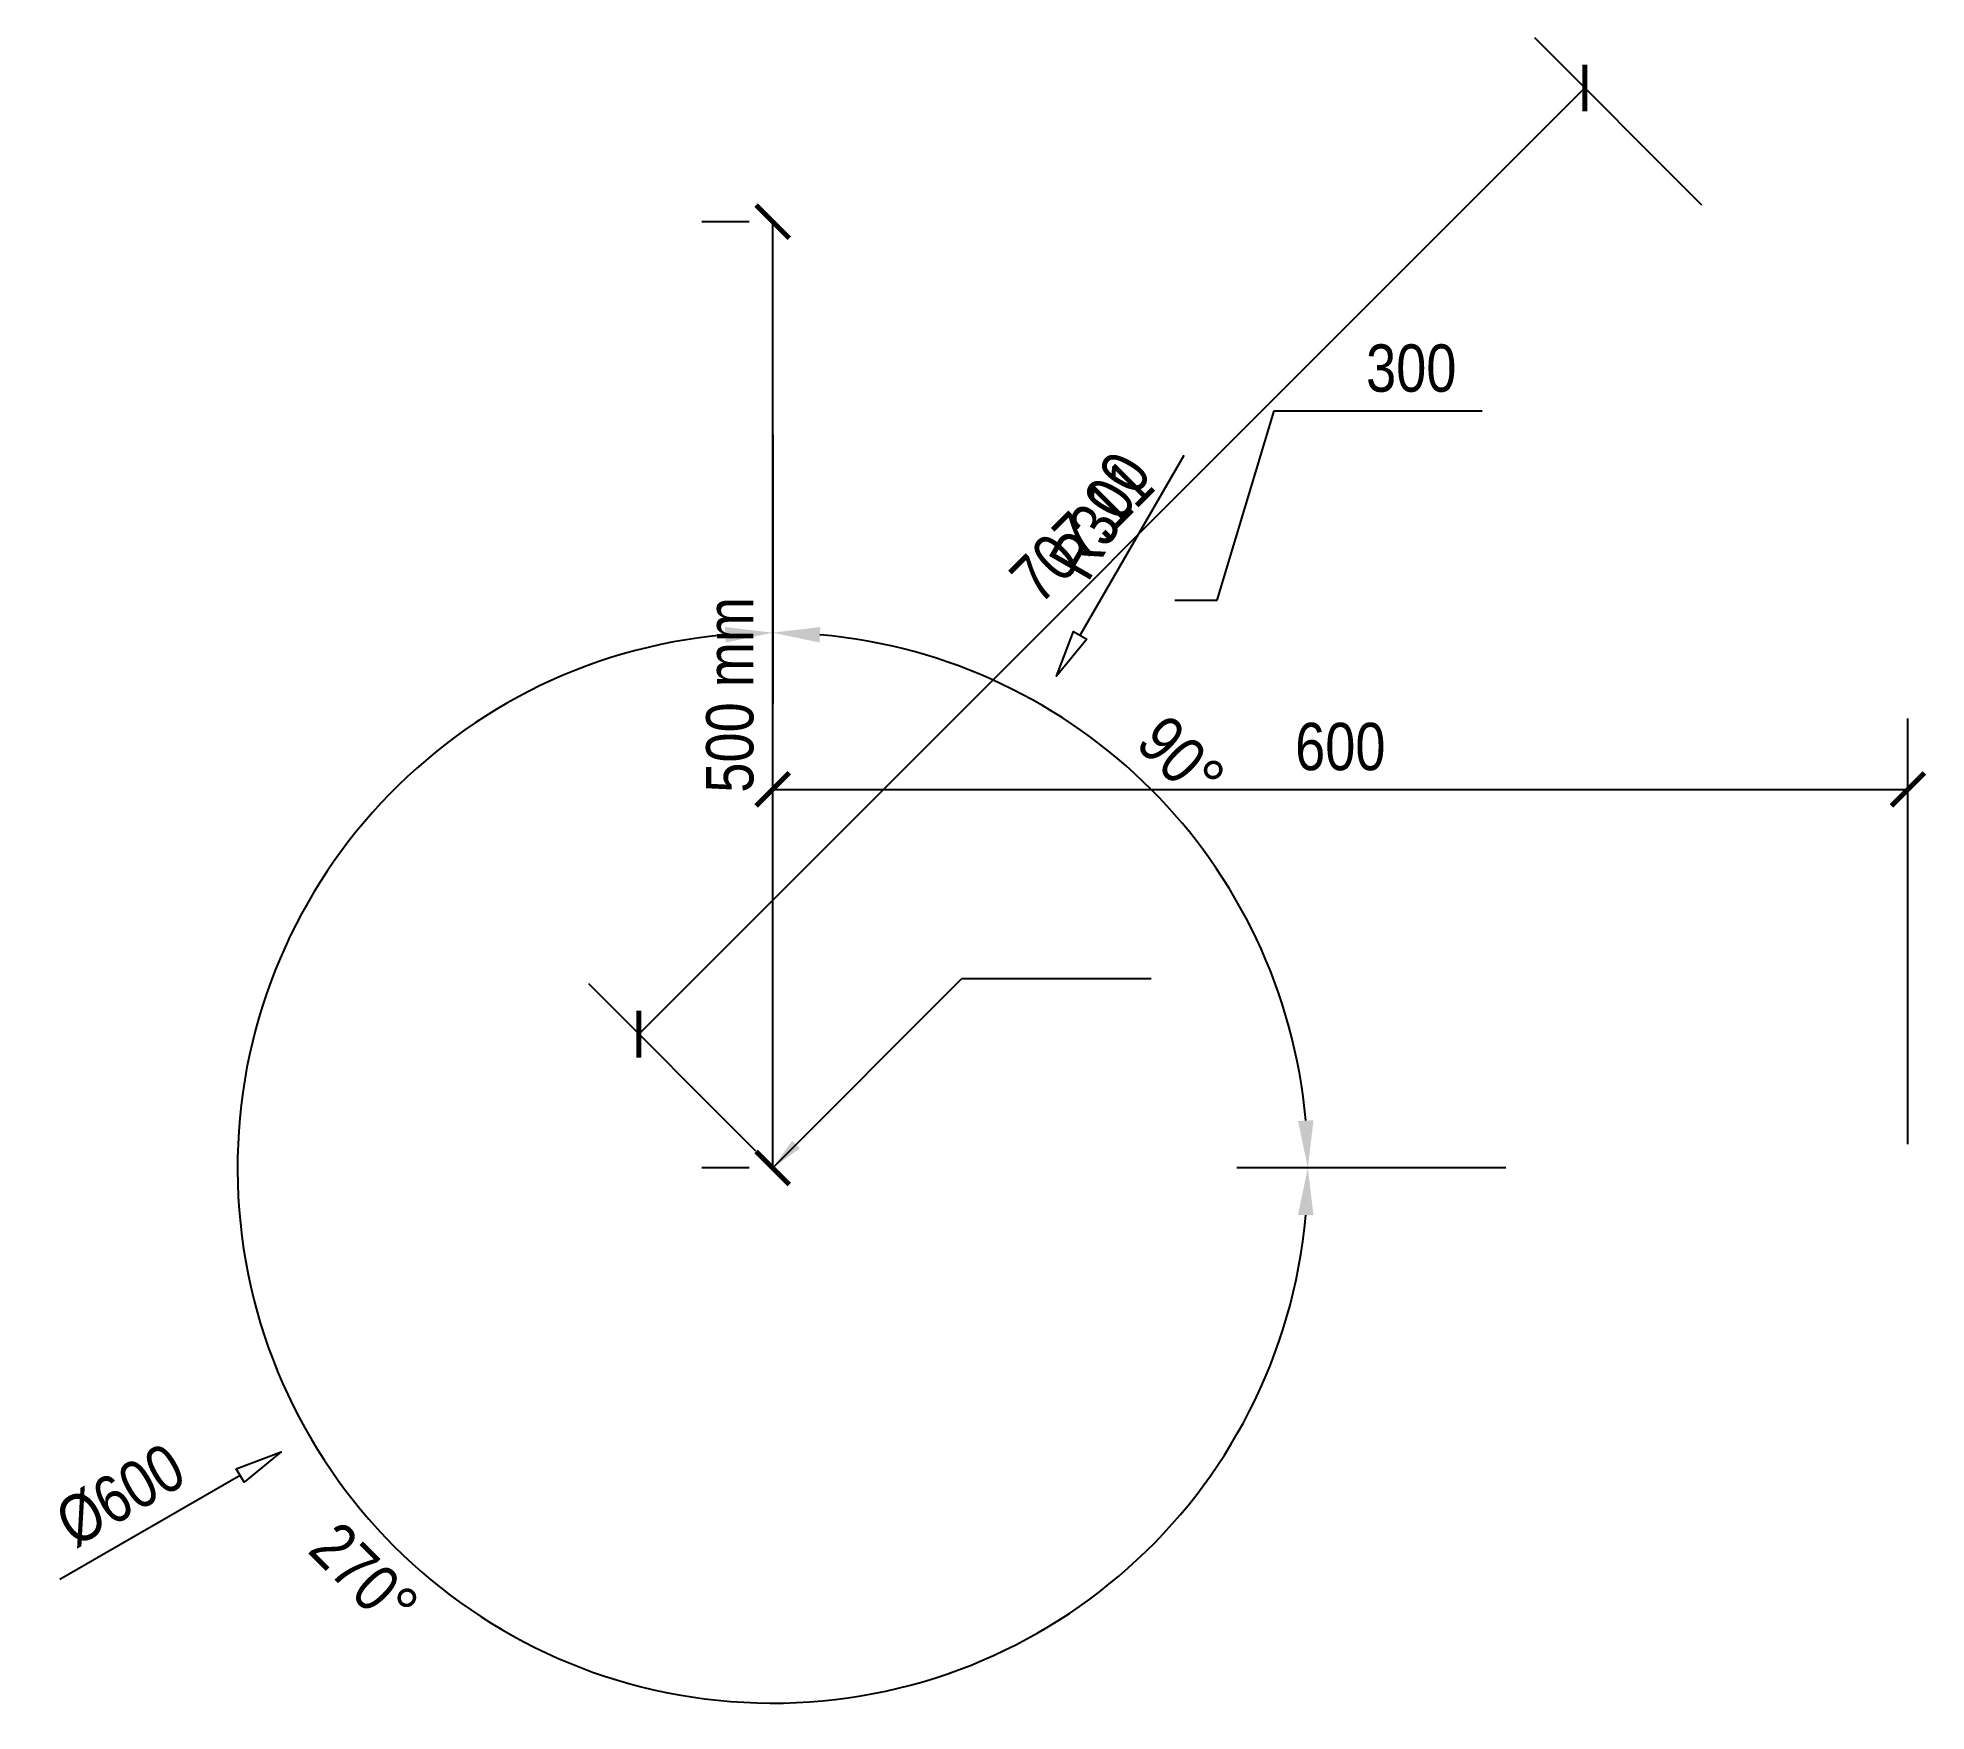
# Model space of a CAD drawing. Header units: metres. Extents: x -3.88 to 6.1, y -2.87 to 5.97.
import ezdxf

# ---------------------------------------------------------------- set-up
doc = ezdxf.new("R2010")
doc.units = ezdxf.units.M
doc.styles.add('OpenSansCondensed-Light', font='OpenSansCondensed-Light.ttf')
doc.dimstyles.new('EZ_CURVED', dxfattribs={"dimtxt": 0.25, "dimasz": 0.25, "dimexe": 0.375, "dimexo": 0.125, "dimgap": 0.1, "dimtad": 1, "dimlfac": 100, "dimzin": 12, "dimdsep": 46, "dimtxsty": 'OpenSansCondensed-Light', "dimcen": 2.5, "dimazin": 2, "dimtfac": 0.5, "dimtmove": 2, "dimatfit": 3, "dimarcsym": 2})
doc.dimstyles.new('EZ_RADIUS', dxfattribs={"dimtxt": 0.25, "dimasz": 0.25, "dimexe": 0.375, "dimexo": 0.125, "dimgap": 0.1, "dimtad": 1, "dimlfac": 100, "dimzin": 12, "dimdsep": 46, "dimtxsty": 'OpenSansCondensed-Light', "dimblk": 'CLOSEDBLANK', "dimcen": 0, "dimazin": 3, "dimtfac": 0.5, "dimtofl": 0, "dimtmove": 1, "dimatfit": 3})
doc.dimstyles.new('EZDXF', dxfattribs={"dimtxt": 0.25, "dimasz": 0.175, "dimexe": 0.375, "dimexo": 0.125, "dimgap": 0.1, "dimtad": 1, "dimlfac": 100, "dimzin": 12, "dimdsep": 46, "dimtxsty": 'OpenSansCondensed-Light', "dimblk": 'ARCHTICK', "dimcen": 2.5, "dimazin": 3, "dimtfac": 0.5, "dimtmove": 2, "dimatfit": 3})

# ---------------------------------------------------------------- blocks, each defined once
blk = doc.blocks.new('_ARCHTICK')
at = {"color": 0, "linetype": 'BYBLOCK', "const_width": 0.15}
blk.add_lwpolyline([(-0.5, -0.5), (0.5, 0.5)], dxfattribs=at)
blk = doc.blocks.new('_CLOSEDBLANK')
at = {"color": 0, "linetype": 'BYBLOCK'}
blk.add_lwpolyline([(-1, 0.164), (0, 0), (-1, -0.164)], close=True, dxfattribs=at)
blk = doc.blocks.new('*D6')
blk.add_line((-2.8146, -1.625), (-3.7672, -2.175))
at = {"layer": 'Defpoints'}
for p in [(0, 0), (-2.5981, -1.5)]:
    blk.add_point(p, dxfattribs=at)
at = {"xscale": 0.25, "yscale": 0.25, "rotation": 30}
blk.add_blockref('_CLOSEDBLANK', (-2.5981, -1.5), dxfattribs=at)
at = {"insert": (-3.4467, -1.7301), "char_height": 0.25, "attachment_point": 5, "rotation": 30, "style": 'OpenSansCondensed-Light'}
blk.add_mtext('%%c600', dxfattribs=at)
blk = doc.blocks.new('*D7')
blk.add_line((1.625, 2.8146), (2.175, 3.7672))
at = {"layer": 'Defpoints'}
for p in [(1.5, 2.5981), (0, 0)]:
    blk.add_point(p, dxfattribs=at)
at = {"xscale": 0.25, "yscale": 0.25, "rotation": 240}
blk.add_blockref('_CLOSEDBLANK', (1.5, 2.5981), dxfattribs=at)
at = {"insert": (1.7301, 3.4467), "char_height": 0.25, "attachment_point": 5, "rotation": 60, "style": 'OpenSansCondensed-Light'}
blk.add_mtext('R300', dxfattribs=at)

msp = doc.modelspace()

# ---------------------------------------------------------------- dimensions: what is measured, and where the dimension line sits
msp.add_linear_dim(base=(-0.70711, 0.70711), p1=(0, 0), p2=(5, 5), angle=45, dimstyle='EZDXF').render()
msp.add_linear_dim(base=(0, 0), p1=(0, 0), p2=(0, 5), angle=90, text='<> mm', dimstyle='EZDXF').render()
msp.add_ordinate_dim(feature_location=(2, 3), offset=(1, 1), dtype=0, origin=(0, 0), dimstyle='EZDXF').render()
msp.add_angular_dim_2l(base=(2, 2), line1=((0, 0), (4, 0)), line2=((0, 0), (0, 4)), dimstyle='EZ_CURVED').render()
dim = msp.add_radius_dim(center=(0, 0), mpoint=(1.5, 2.59808), dimstyle='EZ_RADIUS')
dim.commit()
dim.dimension.update_dxf_attribs({"geometry": '*D7', "text_midpoint": (1.73014, 3.4467)})
msp.add_angular_dim_3p(base=(2, 2), center=(0, 0), p1=(3, 0), p2=(0, 3), dimstyle='EZ_CURVED').render()
msp.add_linear_dim(base=(0, 2), p1=(0, 0), p2=(6, 0), dimstyle='EZDXF').render()
dim = msp.add_diameter_dim_2p(p1=(2.59808, 1.5), p2=(-2.59808, -1.5), dimstyle='EZ_RADIUS')
dim.commit()
dim.dimension.update_dxf_attribs({"geometry": '*D6', "text_midpoint": (-3.4467, -1.73014)})

# ---------------------------------------------------------------- leaders
at = {"layer": 'L'}
msp.add_leader([(0, 0), (1, 1), (2, 1)], dimstyle='EZDXF', dxfattribs=at)

doc.saveas('drawing.dxf')
